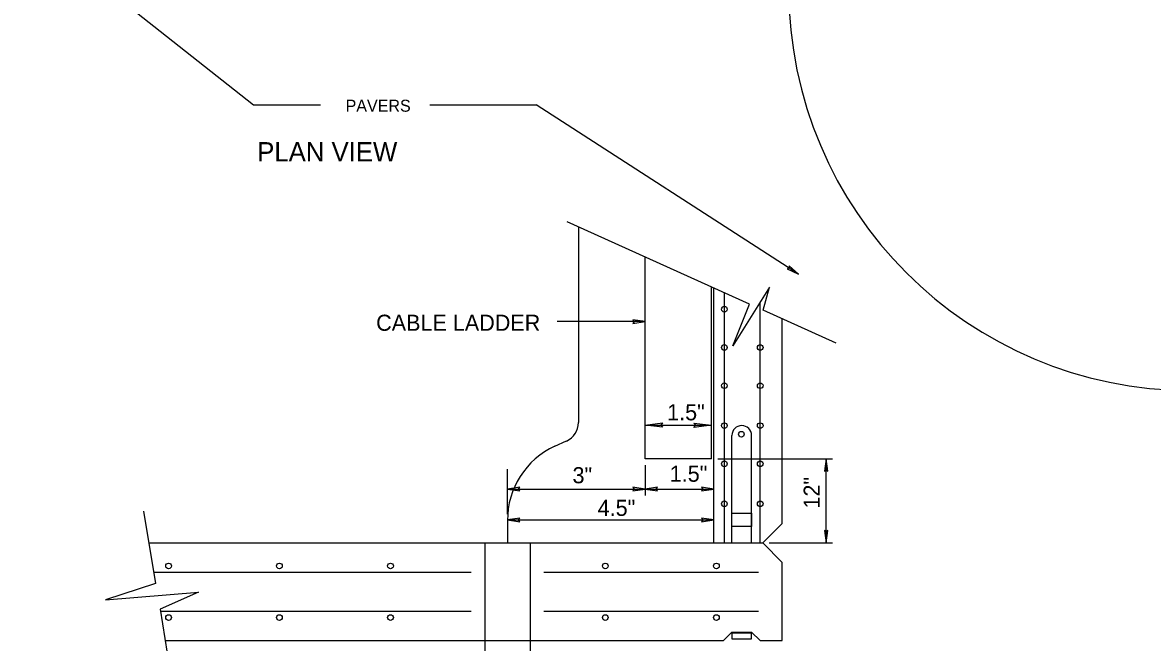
# Model space of a CAD drawing. Extents: x 506837 to 704973, y 495579 to 704964.
# Drawn here: x 507024.1 to 507311.6, y 495734.5 to 495892.3 of the extents above; entities that cross this region are included whole.
import ezdxf

# ---------------------------------------------------------------- set-up
doc = ezdxf.new("R2010")
doc.units = 0
doc.layers.add('1', color=7, linetype='Continuous')

msp = doc.modelspace()

# ---------------------------------------------------------------- linework, layer by layer
at = {"layer": '1'}
for p, q in [((507024.15, 495917.86), (507082.92, 495871.41)), ((507082.92, 495871.41), (507099.98, 495871.41)), ((507127.72, 495871.41), (507154.8, 495871.41)), ((507221.53, 495828.32), (507154.8, 495871.41)), ((507209.11, 495820.66), (507162.7, 495841.61)), ((507165.55, 495840.32), (507165.55, 495790.49)), ((507182.51, 495781.27), (507182.51, 495832.66)), ((507199.41, 495781.27), (507199.41, 495825.04)), ((507200.03, 495759.87), (507200.03, 495824.72)), ((507214.17, 495825.01), (507204.85, 495810.06)), ((507212.55, 495819.1), (507214.17, 495825.01)), ((507202.69, 495759.87), (507202.69, 495823.52)), ((507204.85, 495810.06), (507209.11, 495820.66)), ((507211.8, 495759.87), (507211.8, 495821.22)), ((507231.16, 495810.71), (507212.55, 495819.1)), ((507182.51, 495816.2), (507160.13, 495816.2)), ((507217.44, 495764.84), (507217.44, 495816.9)), ((507182.51, 495789.83), (507199.41, 495789.83)), ((507159.57, 495784.46), (507162.54, 495785.81)), ((507204.63, 495759.87), (507204.63, 495787.22)), ((507209.61, 495759.87), (507209.61, 495787.22)), ((507199.41, 495781.27), (507182.51, 495781.27)), ((507182.51, 495779.66), (507182.51, 495771.97)), ((507201.02, 495781.27), (507230.21, 495781.27)), ((507228.61, 495759.87), (507228.61, 495781.27)), ((507147.52, 495767.17), (507147.52, 495778.62)), ((507147.52, 495773.58), (507182.51, 495773.58)), ((507182.51, 495773.58), (507200.03, 495773.58)), ((507054.92, 495767.96), (507057.92, 495749.52)), ((507204.63, 495767.4), (507209.61, 495767.4)), ((507204.63, 495764.04), (507204.63, 495767.4)), ((507209.61, 495767.4), (507209.61, 495764.04)), ((507147.52, 495765.71), (507200.03, 495765.71)), ((507147.52, 495765.57), (507147.52, 495759.87)), ((507212.46, 495759.87), (507217.44, 495764.84)), ((507209.61, 495764.04), (507204.63, 495764.04)), ((507056.23, 495759.87), (507212.46, 495759.87)), ((507141.73, 495759.87), (507141.73, 495704.75)), ((507153.32, 495759.87), (507153.32, 495704.75)), ((507217.44, 495754.89), (507212.46, 495759.87)), ((507214.07, 495759.87), (507230.21, 495759.87)), ((507217.44, 495735), (507217.44, 495754.89)), ((507057.45, 495752.4), (507138.3, 495752.4)), ((507156.75, 495752.4), (507211.38, 495752.4)), ((507057.92, 495749.52), (507045.24, 495745.39)), ((507045.24, 495745.39), (507068.91, 495747.3)), ((507068.91, 495747.3), (507059.11, 495742.98)), ((507059.11, 495742.98), (507062.62, 495721.38)), ((507059.19, 495742.46), (507138.3, 495742.46)), ((507156.75, 495742.46), (507211.38, 495742.46)), ((507202.47, 495735), (507204.63, 495737.16)), ((507209.62, 495736.9), (507204.6, 495736.9)), ((507204.6, 495736.9), (507204.6, 495735.47)), ((507204.63, 495737.16), (507209.61, 495737.16)), ((507209.61, 495737.16), (507211.77, 495735)), ((507209.62, 495735.47), (507209.62, 495736.9)), ((507060.41, 495735), (507202.47, 495735)), ((507204.6, 495735.47), (507209.62, 495735.47)), ((507211.77, 495735), (507217.44, 495735))]:
    msp.add_line(p, q, dxfattribs=at)
for points in [[(507221.53, 495828.32), (507219.14, 495830.4), (507219.18, 495829.85), (507218.65, 495829.65)], [(507221.53, 495828.32), (507219.14, 495830.4), (507219.18, 495829.85), (507218.65, 495829.65)], [(507182.51, 495816.2), (507179.37, 495816.65), (507179.71, 495816.2), (507179.37, 495815.75)], [(507186.96, 495789.29), (507182.51, 495789.83), (507186.96, 495790.43), (507186.52, 495789.83)], [(507194.96, 495790.38), (507199.41, 495789.83), (507194.96, 495789.24), (507195.41, 495789.83)], [(507228.61, 495781.27), (507228.16, 495778.13), (507228.61, 495778.47), (507229.06, 495778.13)], [(507228.61, 495781.27), (507228.16, 495778.13), (507228.61, 495778.47), (507229.06, 495778.13)], [(507147.52, 495773.58), (507150.67, 495773.13), (507150.33, 495773.58), (507150.67, 495774.03)], [(507182.51, 495773.58), (507179.37, 495774.03), (507179.71, 495773.58), (507179.37, 495773.13)], [(507182.51, 495773.58), (507179.37, 495774.03), (507179.71, 495773.58), (507179.37, 495773.13)], [(507182.51, 495773.58), (507185.66, 495773.13), (507185.32, 495773.58), (507185.66, 495774.03)], [(507182.51, 495773.58), (507185.66, 495773.13), (507185.32, 495773.58), (507185.66, 495774.03)], [(507200.03, 495773.58), (507196.89, 495774.03), (507197.22, 495773.58), (507196.89, 495773.13)], [(507200.03, 495773.58), (507196.89, 495774.03), (507197.22, 495773.58), (507196.89, 495773.13)], [(507147.52, 495765.71), (507150.67, 495765.26), (507150.33, 495765.71), (507150.67, 495766.15)], [(507147.52, 495765.71), (507150.67, 495765.26), (507150.33, 495765.71), (507150.67, 495766.15)], [(507200.03, 495765.71), (507196.89, 495766.15), (507197.22, 495765.71), (507196.89, 495765.26)], [(507200.03, 495765.71), (507196.89, 495766.15), (507197.22, 495765.71), (507196.89, 495765.26)], [(507228.61, 495759.87), (507229.06, 495763.01), (507228.61, 495762.67), (507228.16, 495763.01)], [(507228.61, 495759.87), (507229.06, 495763.01), (507228.61, 495762.67), (507228.16, 495763.01)]]:
    msp.add_lwpolyline(points, close=True, dxfattribs=at)
for centre in [(507202.69, 495819.35), (507202.69, 495809.62), (507211.81, 495809.62), (507202.69, 495799.88), (507211.81, 495799.88), (507202.69, 495789.72), (507211.81, 495789.72), (507207.02, 495787.54), (507202.69, 495779.99), (507211.81, 495779.99), (507202.69, 495769.82), (507211.81, 495769.82), (507061.29, 495753.98), (507089.49, 495753.98), (507117.75, 495753.98), (507172.4, 495753.98), (507200.67, 495753.98), (507061.29, 495740.86), (507089.49, 495740.86), (507117.75, 495740.86), (507172.4, 495740.86), (507200.67, 495740.86)]:
    msp.add_circle(centre, 0.721, dxfattribs=at)
for centre, radius, start, end in [((507321.29, 495900.88), 102.2, 180, 270), ((507160.4, 495790.49), 5.15, 294.5113, 0), ((507207.12, 495787.23), 2.49, 0, 180), ((507168.11, 495765.72), 20.59, 114.5075, 180.4298)]:
    msp.add_arc(centre, radius, start, end, dxfattribs=at)

# ---------------------------------------------------------------- texts
for s, height, p in [('PAVERS', 3.054, (507106.32, 495869.64)), ('PLAN VIEW', 4.893, (507083.84, 495857)), ('CABLE LADDER', 4.1018, (507114.1, 495813.86)), ('1.5" ', 4.102, (507188.14, 495791.07)), ('3" ', 4.102, (507164.06, 495775.04)), ('1.5" ', 4.102, (507188.8, 495775.43)), ('4.5" ', 4.102, (507170.46, 495766.73))]:
    msp.add_text(s, height=height, dxfattribs=at).set_placement(p)
msp.add_text('12"', height=4.102, rotation=90, dxfattribs=at).set_placement((507226.97, 495768.61))

doc.saveas('drawing.dxf')
